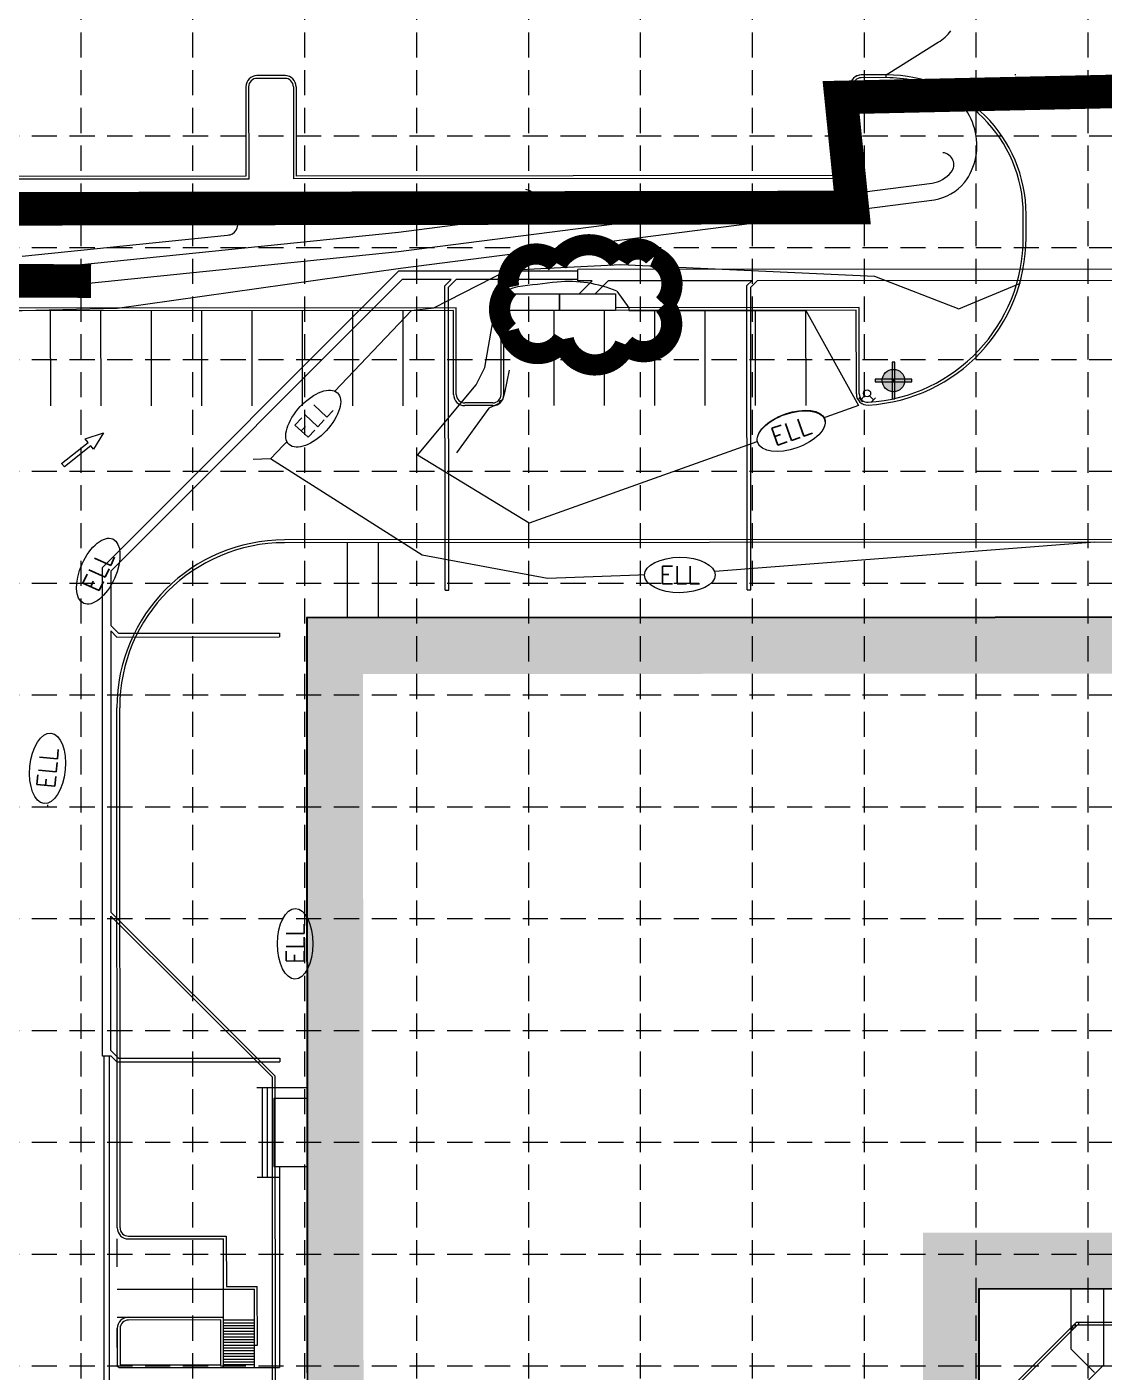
# Model space of a CAD drawing. Header units: feet. Extents: x -4510 to -3228, y -2167 to -1365.
# Drawn here: x -4118.9 to -3926.3, y -1746.7 to -1506.1 of the extents above; entities that cross this region are included whole.
import ezdxf
from ezdxf.enums import TextEntityAlignment as Align

# ---------------------------------------------------------------- set-up
doc = ezdxf.new("R2010")
doc.units = ezdxf.units.FT
doc.header["$LTSCALE"] = 40
doc.header["$MEASUREMENT"] = 0
doc.linetypes.add('DITCH', pattern=[0.85, 0.5, -0.05, 0.05, -0.05, 0.05, -0.05, 0.05, -0.05])
doc.linetypes.add('HIDDEN', pattern=[0.375, 0.25, -0.125])
for name, color, linetype in [('E-PVMT', 1, 'CONTINUOUS'), ('GRID', 254, 'HIDDEN'), ('LEGEND', 7, 'CONTINUOUS'), ('LIMITS OF DISTURBANCE', 1, 'HIDDEN'), ('P-BLDG', 7, 'CONTINUOUS'), ('P-BLDG-H', 15, 'CONTINUOUS'), ('P-PVMT', 3, 'CONTINUOUS'), ('P-STORM', 3, 'CONTINUOUS'), ('P-STRIPE', 1, 'CONTINUOUS'), ('P-UTIL', 3, 'CONTINUOUS'), ('PC', 43, 'CONTINUOUS'), ('SILT FENCE', 200, 'CONTINUOUS')]:
    doc.layers.add(name, color=color, linetype=linetype)
doc.styles.add('L80', font='simplex', dxfattribs={"height": 3.2})

msp = doc.modelspace()

# ---------------------------------------------------------------- hatches: boundary and pattern name
at = {"layer": 'P-UTIL'}
for points in [[(-3963.74, -1569.34), (-3963.74, -1566.05), (-3964.24, -1566.05), (-3964.24, -1569.34)], [(-3967.28, -1569.59), (-3963.99, -1569.59), (-3963.99, -1569.09), (-3967.28, -1569.09)], [(-3963.74, -1572.63), (-3963.74, -1569.34), (-3964.24, -1569.34), (-3964.24, -1572.63)], [(-3963.99, -1569.59), (-3960.71, -1569.59), (-3960.71, -1569.09), (-3963.99, -1569.09)]]:
    msp.add_hatch(color=7, dxfattribs=at).paths.add_polyline_path(points)
h = msp.add_hatch(color=7, dxfattribs=at)
edge = h.paths.add_edge_path()
edge.add_arc((-3963.99, -1569.34), 2, 0, 360)

# ---------------------------------------------------------------- linework, layer by layer
at = {"layer": 'E-PVMT', "color": 7}
for p, q in [((-4072.74, -1514.79), (-4077.74, -1514.79)), ((-4072.73, -1515.29), (-4077.73, -1515.29)), ((-3965.28, -1514.67), (-3969.74, -1514.68)), ((-3965.28, -1515.17), (-3969.74, -1515.18)), ((-3942.09, -1514.65), (-3942.27, -1514.65)), ((-4079.73, -1516.8), (-4079.72, -1532.8)), ((-4079.23, -1516.8), (-4079.22, -1533.3)), ((-4071.23, -1516.79), (-4071.22, -1533.29)), ((-4070.73, -1516.79), (-4070.72, -1532.79)), ((-3971.73, -1516.68), (-3971.72, -1532.68)), ((-3971.23, -1516.68), (-3971.22, -1533.18)), ((-4079.22, -1533.3), (-4215.21, -1533.44)), ((-4079.72, -1532.8), (-4214.71, -1532.94)), ((-3971.22, -1533.18), (-4071.22, -1533.29)), ((-3971.72, -1532.68), (-4070.72, -1532.79))]:
    msp.add_line(p, q, dxfattribs=at)
for centre, radius, start, end in [((-4077.73, -1516.79), 2, 90.0624, 180.0624), ((-4077.73, -1516.79), 1.5, 90.0624, 180.0624), ((-4072.73, -1516.79), 2, 0.0624, 90.0624), ((-4072.73, -1516.79), 1.5, 0.0624, 90.0624), ((-3969.73, -1516.68), 2, 90.0624, 180.0624), ((-3969.73, -1516.69), 2, 88.3271, 180.0624), ((-3969.73, -1516.68), 1.5, 90.0624, 180.0624)]:
    msp.add_arc(centre, radius, start, end, dxfattribs=at)
at = {"layer": 'GRID', "color": 253, "linetype": 'HIDDEN', "ltscale": 0.45}
for p, q in [((-4089.24, -1385.57), (-4089.24, -2085.65)), ((-4049.24, -1385.57), (-4049.24, -2085.65)), ((-4029.24, -1385.57), (-4029.24, -2085.65)), ((-3969.24, -1385.57), (-3969.24, -2085.65)), ((-3949.24, -1385.57), (-3949.24, -2085.65)), ((-3929.24, -1385.57), (-3929.24, -2085.65)), ((-4489.24, -1525.57), (-3249.24, -1525.57)), ((-4489.24, -1545.57), (-3249.24, -1545.57)), ((-4489.24, -1565.57), (-3249.24, -1565.57)), ((-4489.24, -1585.57), (-3249.24, -1585.57)), ((-4489.24, -1625.57), (-3249.24, -1625.57)), ((-4489.24, -1685.57), (-3249.24, -1685.57)), ((-4489.24, -1705.57), (-3249.24, -1705.57)), ((-4489.24, -1725.57), (-3249.24, -1725.57)), ((-4489.24, -1745.57), (-3249.24, -1745.57))]:
    msp.add_line(p, q, dxfattribs=at)
at = {"layer": 'LEGEND', "color": 170, "ltscale": 100, "const_width": 3.79}
msp.add_lwpolyline([(-4024.16, -1548.36, 0.520567), (-4024.16, -1548.36, 0.765195), (-4032.74, -1552.68, 0.417879), (-4032.79, -1560.45, 0.6649), (-4022.99, -1561.95, 0.744833), (-4011.93, -1562.88, 0.975642), (-4005.04, -1555.76, 0.520567), (-4006.76, -1547.19, 0.520567), (-4013.04, -1547.76, 0.540264), (-4024.16, -1548.36)], format="xyb", close=True, dxfattribs=at)
at = {"layer": 'P-BLDG', "color": 7}
for p, q in [((-4068.67, -1697.77, 0.39), (-4074.73, -1697.77, 0.39)), ((-4074.73, -1697.77, 0.39), (-4074.73, -1709.94, 0.39)), ((-4074.73, -1709.94, 0.39), (-4068.66, -1709.93, 0.39))]:
    msp.add_line(p, q, dxfattribs=at)
at = {"layer": 'P-BLDG', "color": 7, "ltscale": 0.2}
for p, q in [((-3926.37, -1745.4, 0.39), (-3926.38, -1731.75, 0.39)), ((-3935.04, -1754.09, 0.39), (-3926.37, -1745.4, 0.39))]:
    msp.add_line(p, q, dxfattribs=at)
at = {"layer": 'P-PVMT', "color": 7}
for p, q in [((-3940.78, -1543.75), (-3940.78, -1539.65)), ((-4042.12, -1556.33), (-4142.12, -1556.4)), ((-4033.67, -1556.33), (-4034.12, -1556.33)), ((-3970.12, -1556.28), (-4013.67, -1556.31)), ((-3970.11, -1571.73), (-3970.12, -1556.28)), ((-4042.62, -1556.83), (-4141.62, -1556.9)), ((-4042.62, -1556.83), (-4141.62, -1556.9)), ((-3970.62, -1556.78), (-4033.62, -1556.83)), ((-3970.61, -1571.73), (-3970.62, -1556.78)), ((-4035.61, -1573.33), (-4040.61, -1573.33)), ((-4035.61, -1573.83), (-4040.61, -1573.83)), ((-4035.61, -1573.83), (-4040.61, -1573.83)), ((-3790.85, -1597.65), (-4072.81, -1597.85)), ((-3790.85, -1598.15), (-4072.81, -1598.35)), ((-4102.72, -1720.87), (-4102.78, -1627.88)), ((-4102.22, -1720.87), (-4102.28, -1627.88)), ((-4068.74, -1695.85), (-4077.74, -1695.86)), ((-4076.82, -1695.86), (-4076.81, -1711.86)), ((-4075.9, -1695.86), (-4075.89, -1711.86)), ((-4073.73, -1709.94), (-4073.7, -1745.85)), ((-4073.72, -1711.85), (-4077.72, -1711.86)), ((-4100.72, -1722.37), (-4083.22, -1722.36)), ((-4083.22, -1722.36), (-4083.21, -1731.36)), ((-4083.71, -1731.86), (-4078.18, -1731.86)), ((-4083.21, -1731.36), (-4077.68, -1731.36)), ((-4078.17, -1745.87), (-4078.18, -1731.86)), ((-4077.67, -1741.86), (-4077.68, -1731.36)), ((-3932.2, -1742.6), (-3932.21, -1731.75)), ((-4100.71, -1736.87), (-4083.71, -1736.86)), ((-4100.71, -1736.87), (-4083.71, -1736.86)), ((-4083.7, -1745.86), (-4083.71, -1736.86)), ((-4084.21, -1737.36), (-4100.71, -1737.37)), ((-4084.2, -1745.36), (-4084.21, -1737.36)), ((-4083.7, -1741.86), (-4083.2, -1741.86)), ((-4078.17, -1741.86), (-4077.67, -1741.86)), ((-3932.2, -1742.6), (-3928.04, -1746.75)), ((-4102.2, -1745.87), (-4083.2, -1745.86)), ((-4083.18, -1745.88), (-4073.7, -1745.85))]:
    msp.add_line(p, q, dxfattribs=at)
at = {"layer": 'P-PVMT', "color": 7, "ltscale": 0.25}
for p, q in [((-4042.11, -1571.83), (-4042.12, -1556.33)), ((-4034.11, -1571.83), (-4034.12, -1556.33)), ((-4042.61, -1571.83), (-4042.62, -1556.83)), ((-4042.61, -1571.83), (-4042.62, -1556.83)), ((-4033.61, -1571.83), (-4033.62, -1556.83)), ((-4033.61, -1571.83), (-4033.62, -1556.83)), ((-4100.72, -1722.87), (-4083.72, -1722.86)), ((-4083.71, -1731.86), (-4083.72, -1722.86)), ((-4102.71, -1738.87), (-4102.7, -1745.37)), ((-4102.21, -1738.87), (-4102.2, -1745.37)), ((-4102.2, -1745.37), (-4084.2, -1745.36))]:
    msp.add_line(p, q, dxfattribs=at)
at = {"layer": 'P-PVMT', "color": 7}
msp.add_lwpolyline([(-3968.49, -1573.73, 0.397168), (-3940.28, -1543.75), (-3940.28, -1539.64, 0.413901), (-3965.28, -1514.67)], format="xyb", dxfattribs=at)
msp.add_lwpolyline([(-4033.67, -1553.83), (-4023.67, -1553.82), (-4023.66, -1556.82), (-4033.66, -1556.83)], close=True, dxfattribs=at)
at = {"layer": 'P-PVMT', "color": 5}
msp.add_lwpolyline([(-4023.67, -1553.82), (-4013.67, -1553.81), (-4013.66, -1556.81), (-4023.66, -1556.82)], close=True, dxfattribs=at)
at = {"layer": 'P-PVMT', "color": 7}
for points in [[(-4061.55, -1611.85), (-4061.55, -1598.35)], [(-4056.05, -1611.85), (-4056.05, -1598.34)], [(-4083.71, -1737.36), (-4083.71, -1731.86)], [(-4083.68, -1737.35), (-4078.18, -1737.35)], [(-4083.68, -1737.85), (-4078.18, -1737.85)], [(-4083.67, -1738.35), (-4078.17, -1738.35)], [(-4083.67, -1738.85), (-4078.17, -1738.85)], [(-4083.67, -1739.35), (-4078.17, -1739.35)], [(-4083.67, -1739.85), (-4078.17, -1739.85)], [(-4083.67, -1740.35), (-4078.17, -1740.35)], [(-4083.67, -1740.85), (-4078.17, -1740.85)], [(-4083.67, -1741.35), (-4078.17, -1741.35)], [(-4083.67, -1741.85), (-4078.17, -1741.85)], [(-4083.67, -1742.35), (-4078.17, -1742.35)], [(-4083.67, -1742.85), (-4078.17, -1742.85)], [(-4083.67, -1743.35), (-4078.17, -1743.35)], [(-4083.67, -1743.85), (-4078.17, -1743.85)], [(-4083.67, -1744.35), (-4078.17, -1744.35)], [(-4083.67, -1744.85), (-4078.17, -1744.85)], [(-4083.67, -1745.35), (-4078.17, -1745.35)]]:
    msp.add_lwpolyline(points, dxfattribs=at)
for centre, radius, start, end in [((-3965.28, -1539.67), 24.5, 0.0624, 90.0624), ((-3965.28, -1539.67), 24.5, 0.0624, 90.0624), ((-3970.28, -1543.78), 29.5, 273.4168, 0.0624), ((-3968.61, -1571.73), 2, 180.0409, 273.4168), ((-3968.61, -1571.73), 1.5, 180.0409, 273.4168), ((-4100.71, -1738.87), 2, 90.0409, 180.0409), ((-4100.71, -1738.87), 2, 90.0409, 180.0409), ((-4100.71, -1738.87), 1.5, 90.0409, 180.0409)]:
    msp.add_arc(centre, radius, start, end, dxfattribs=at)
at = {"layer": 'P-PVMT', "color": 7, "ltscale": 0.25}
for centre, radius, start, end in [((-4040.61, -1571.83), 2, 180.0409, 270.0409), ((-4040.61, -1571.83), 2, 180.0409, 270.0409), ((-4040.61, -1571.83), 1.5, 180.0409, 270.0409), ((-4035.61, -1571.83), 2, 270.0409, 0.0409), ((-4035.61, -1571.83), 2, 270.0409, 0.0409), ((-4035.61, -1571.83), 1.5, 270.0409, 0.0409), ((-4100.72, -1720.87), 2, 180.0409, 270.0409), ((-4100.72, -1720.87), 1.5, 180.0409, 270.0409), ((-4102.2, -1745.37), 0.5, 180.0409, 270.0409)]:
    msp.add_arc(centre, radius, start, end, dxfattribs=at)
at = {"layer": 'P-STORM', "color": 5}
for p, q in [((-3651.39, -1549.24), (-4020.4, -1549.51)), ((-4020.4, -1549.76), (-4052.43, -1549.78)), ((-4043.06, -1551.27), (-4051.81, -1551.28)), ((-4043.06, -1551.27), (-4044.17, -1552.39)), ((-4042.12, -1551.27), (-4043.5, -1552.66)), ((-4020.4, -1551.26), (-4042.12, -1551.27)), ((-4020.4, -1551.51), (-4020.4, -1549.51)), ((-4017.82, -1551.51), (-4020.4, -1551.51)), ((-4017.82, -1551.51), (-4020.13, -1553.82)), ((-4014.99, -1551.5), (-4017.3, -1553.81)), ((-3989.31, -1551.49), (-4014.99, -1551.5)), ((-3989.31, -1551.49), (-3990.17, -1552.35)), ((-3988.37, -1551.48), (-3989.5, -1552.62)), ((-3915.31, -1551.43), (-3988.37, -1551.48)), ((-4044.13, -1606.83), (-4044.17, -1552.39)), ((-4043.47, -1606.83), (-4043.5, -1552.66)), ((-3990.13, -1606.79), (-3990.17, -1552.35)), ((-4044.13, -1606.83), (-4043.47, -1606.83)), ((-3990.13, -1606.79), (-3989.47, -1606.79)), ((-4103.87, -1613.16), (-4102.48, -1614.54)), ((-4102.76, -1615.21), (-4103.87, -1614.1)), ((-4103.87, -1614.1), (-4103.87, -1664.41)), ((-4102.76, -1615.21), (-4073.71, -1615.19)), ((-4102.48, -1614.54), (-4073.72, -1614.52)), ((-4073.72, -1614.52), (-4073.71, -1615.19)), ((-4103.88, -1689.16), (-4103.87, -1665.11)), ((-4103.88, -1690.16), (-4105.38, -1690.16)), ((-4105.13, -1690.16), (-4105.14, -1860.65)), ((-4104.13, -1690.16), (-4104.13, -1762.91)), ((-4102.49, -1690.54), (-4103.88, -1689.16)), ((-4102.76, -1691.21), (-4103.88, -1690.1)), ((-4103.88, -1690.1), (-4103.88, -1690.16)), ((-4102.76, -1691.21), (-4073.66, -1691.19)), ((-4102.49, -1690.54), (-4073.66, -1690.52)), ((-4073.67, -1690.52), (-4073.66, -1691.18)), ((-4074.44, -1764.52), (-4074.49, -1693.75)), ((-4074.94, -1764.52), (-4074.99, -1693.96)), ((-3942.7, -1749.2), (-3931.27, -1737.75)), ((-3942.2, -1749.4), (-3931.06, -1738.25)), ((-3931.94, -1739.13), (-3932.3, -1738.78)), ((-3931.24, -1738.43), (-3931.59, -1738.07)), ((-3931.27, -1737.75), (-3825.18, -1737.68)), ((-3931.06, -1738.25), (-3825.18, -1738.18)), ((-3930.84, -1738.25), (-3930.84, -1737.75))]:
    msp.add_line(p, q, dxfattribs=at)
for points in [[(-4033.67, -1553.83), (-4023.67, -1553.82), (-4023.66, -1556.82), (-4033.66, -1556.83)], [(-4023.67, -1553.82), (-4013.67, -1553.81), (-4013.66, -1556.81), (-4023.66, -1556.82)]]:
    msp.add_lwpolyline(points, close=True, dxfattribs=at)
msp.add_circle((-3931.77, -1738.6), 0.25, dxfattribs=at)
at = {"layer": 'P-STRIPE', "color": 7, "ltscale": 0.25}
for p, q in [((-4114.61, -1573.88), (-4114.62, -1556.88)), ((-4114.61, -1573.88), (-4114.62, -1556.88)), ((-4105.61, -1573.88), (-4105.62, -1556.88)), ((-4105.61, -1573.88), (-4105.62, -1556.88)), ((-4096.61, -1573.87), (-4096.62, -1556.87)), ((-4096.61, -1573.87), (-4096.62, -1556.87)), ((-4087.61, -1573.86), (-4087.62, -1556.86)), ((-4087.61, -1573.86), (-4087.62, -1556.86)), ((-4078.61, -1573.86), (-4078.62, -1556.86)), ((-4078.61, -1573.86), (-4078.62, -1556.86)), ((-4060.61, -1573.85), (-4060.62, -1556.85)), ((-4060.61, -1573.85), (-4060.62, -1556.85)), ((-4051.61, -1573.84), (-4051.62, -1556.84)), ((-4051.61, -1573.84), (-4051.62, -1556.84)), ((-4024.61, -1573.82), (-4024.62, -1556.82)), ((-4024.61, -1573.82), (-4024.62, -1556.82)), ((-4015.61, -1573.81), (-4015.62, -1556.81)), ((-4015.61, -1573.81), (-4015.62, -1556.81)), ((-4006.61, -1573.81), (-4006.62, -1556.81)), ((-4006.61, -1573.81), (-4006.62, -1556.81)), ((-3997.61, -1573.8), (-3997.62, -1556.8)), ((-3997.61, -1573.8), (-3997.62, -1556.8)), ((-4102.71, -1727.87), (-4102.72, -1722.87)), ((-4102.71, -1731.87), (-4083.71, -1731.86)), ((-4102.71, -1736.87), (-4083.71, -1736.86))]:
    msp.add_line(p, q, dxfattribs=at)
at = {"layer": 'P-UTIL', "color": 7}
for points in [[(-3963.74, -1569.34), (-3963.74, -1566.05), (-3964.24, -1566.05), (-3964.24, -1569.34)], [(-3967.28, -1569.59), (-3963.99, -1569.59), (-3963.99, -1569.09), (-3967.28, -1569.09)], [(-3963.74, -1572.63), (-3963.74, -1569.34), (-3964.24, -1569.34), (-3964.24, -1572.63)], [(-3963.99, -1569.59), (-3960.71, -1569.59), (-3960.71, -1569.09), (-3963.99, -1569.09)]]:
    msp.add_lwpolyline(points, close=True, dxfattribs=at)
for points in [[(-3969.49, -1573.13), (-3970.19, -1572.42)], [(-3969.13, -1572.07), (-3969.84, -1572.78)], [(-3968.24, -1572.07), (-3967.53, -1572.78)], [(-3967.88, -1573.13), (-3967.18, -1572.42)]]:
    msp.add_lwpolyline(points, dxfattribs=at)
for centre, radius in [((-3963.99, -1569.34, 0.39), 2), ((-3968.69, -1571.63, 0.39), 0.627)]:
    msp.add_circle(centre, radius, dxfattribs=at)
at = {"layer": 'PC', "color": 37}
for p, q in [((-3965.31, -1514.67, 530), (-3955.97, -1508.84, 530)), ((-3965.26, -1515.17, 530), (-3965.31, -1514.67, 530)), ((-4052.44, -1546.25, 531), (-3957.08, -1534.03, 531)), ((-4052.09, -1549.23, 530), (-3956.66, -1537, 530)), ((-4052.09, -1549.23, 529), (-3956.66, -1537, 529)), ((-4052.44, -1542.79, 532), (-4029.84, -1539.89, 532)), ((-4119.72, -1547.09, 533), (-4082.99, -1543.34, 533)), ((-4119.05, -1549.59, 532), (-4052.44, -1542.79, 532)), ((-4125.17, -1553.68, 531), (-4052.44, -1546.25, 531)), ((-4102.75, -1556.38, 530), (-4052.09, -1549.23, 530)), ((-4032.96, -1549.62, 529), (-4012.73, -1548.6, 529)), ((-4012.73, -1548.6, 529), (-3967.39, -1550.65, 529)), ((-4046.14, -1556.34, 529), (-4032.96, -1549.62, 529)), ((-3967.39, -1550.65, 529), (-3952.28, -1556.53, 529)), ((-4037.01, -1567.02, 528), (-4034.7, -1553.74, 528)), ((-4013.41, -1553.35, 528), (-4011.29, -1556.31, 528)), ((-3952.28, -1556.53, 529), (-3941.27, -1551.93, 529)), ((-4122.17, -1556.89, 530), (-4102.75, -1556.38, 530)), ((-4050.12, -1556.84, 529), (-4046.14, -1556.34, 529)), ((-4011.29, -1556.31, 528), (-4011.29, -1556.81, 528)), ((-4075.3, -1583.36, 529), (-4050.12, -1556.84, 529)), ((-4011.29, -1556.81, 528), (-3979.62, -1556.79, 528)), ((-3979.62, -1556.79, 528), (-3970.25, -1573.78, 528)), ((-4038.57, -1570.12, 528), (-4037.01, -1567.02, 528)), ((-4049.05, -1582.7, 528), (-4038.57, -1570.12, 528)), ((-3970.25, -1573.78, 528), (-4029.08, -1594.82, 528)), ((-4112.65, -1584.18), (-4107.93, -1580.4)), ((-4108.42, -1579.78), (-4105.17, -1578.69)), ((-4107.93, -1580.4), (-4108.42, -1579.78)), ((-4105.17, -1578.69), (-4106.94, -1581.64)), ((-4107.43, -1581.02), (-4112.15, -1584.8)), ((-4106.94, -1581.64), (-4107.43, -1581.02)), ((-4029.08, -1594.82, 528), (-4049.05, -1582.7, 528)), ((-4112.15, -1584.8), (-4112.65, -1584.18)), ((-4048.23, -1600.6, 529), (-4075.3, -1583.36, 529)), ((-3928, -1598.25, 529), (-3999.8, -1603.79, 529)), ((-3928, -1598.25), (-3888.23, -1597.72)), ((-4025.82, -1604.76, 529), (-4048.23, -1600.6, 529)), ((-3999.8, -1603.79, 529), (-4025.82, -1604.76, 529))]:
    msp.add_line(p, q, dxfattribs=at)
at = {"layer": 'PC', "color": 37, "linetype": 'DITCH'}
for p, q in [((-4032.64, -1567.47, 529), (-4033.52, -1571.56, 529)), ((-4034.34, -1573.37, 529), (-4036.31, -1574.29, 529)), ((-4033.86, -1572.8, 529), (-4034.52, -1573.08, 529)), ((-4034.52, -1573.08, 529), (-4034.34, -1573.37, 529)), ((-4033.52, -1571.56, 529), (-4033.86, -1572.8, 529)), ((-4036.31, -1574.29, 529), (-4042.06, -1582.3, 529)), ((-4075.3, -1583.36, 529), (-4078.45, -1583.49, 529)), ((-4102.69, -1745.73), (-4102.71, -1738.87))]:
    msp.add_line(p, q, dxfattribs=at)
at = {"layer": 'PC', "color": 37}
msp.add_lwpolyline([(-4105.17, -1578.69), (-4106.94, -1581.64), (-4107.43, -1581.02), (-4112.15, -1584.8), (-4112.65, -1584.18), (-4107.93, -1580.4), (-4108.42, -1579.78)], close=True, dxfattribs=at)
for centre, radius, start, end in [((-3960.68, -1501.3, 530), 8.89, 302, 321.6124), ((-3965.3, -1539.77, 530), 24.6, 67.5345, 89.9104), ((-3960.19, -1527.29, 530), 11.12, 323.2059, 67.2746), ((-3955.38, -1530.76, 531), 2.18, 322.222, 83.9025), ((-3957.97, -1528.46, 531), 5.64, 279.021, 319.8699), ((-3957.97, -1528.46, 530), 8.64, 278.6908, 320.5551), ((-4030.13, -1537.52, 532), 2.39, 276.8121, 78.9255), ((-4083.12, -1541.42, 533), 1.96, 301.685, 49.327), ((-4083.21, -1540.81, 533), 2.54, 274.8452, 296.2067), ((-3973.17, -1992.36, 528), 443.57, 96.5879, 97.5081), ((-4022.08, -1574.38, 528), 22.75, 67.6033, 94.993), ((-4024.06, -1580.75, 528), 29.03, 104.096, 111.517)]:
    msp.add_arc(centre, radius, start, end, dxfattribs=at)
at = {"layer": 'SILT FENCE', "const_width": 6}
msp.add_lwpolyline([(-4268.77, -1550.76), (-4107.39, -1551.56)], dxfattribs=at)

# ---------------------------------------------------------------- wipeouts: each hides what was drawn before it
at = {"color": 37}
for points, z in [([(-4109, -1602.14), (-4109.11, -1602.4), (-4109.29, -1602.84), (-4109.4, -1603.13), (-4109.54, -1603.58), (-4109.65, -1603.94), (-4109.74, -1604.29), (-4109.84, -1604.77), (-4109.93, -1605.34), (-4109.99, -1605.92), (-4110, -1606.3), (-4109.98, -1606.75), (-4109.95, -1607.12), (-4109.89, -1607.43), (-4109.86, -1607.6), (-4109.8, -1607.82), (-4109.74, -1607.99), (-4109.67, -1608.17), (-4109.46, -1608.54), (-4109.26, -1608.81), (-4108.92, -1609.09), (-4108.78, -1609.17), (-4108.53, -1609.27), (-4108.05, -1609.35), (-4107.7, -1609.32), (-4107.26, -1609.22), (-4106.88, -1609.07), (-4106.6, -1608.92), (-4106.34, -1608.76), (-4106.06, -1608.56), (-4105.72, -1608.27), (-4105.38, -1607.96), (-4105.09, -1607.65), (-4104.77, -1607.28), (-4104.47, -1606.89), (-4104.16, -1606.44), (-4103.94, -1606.1), (-4103.66, -1605.61), (-4103.41, -1605.15), (-4103.24, -1604.77), (-4103.07, -1604.39), (-4102.85, -1603.82), (-4102.62, -1603.12), (-4102.53, -1602.77), (-4102.48, -1602.56), (-4102.37, -1602.05), (-4102.28, -1601.48), (-4102.24, -1600.98), (-4102.23, -1600.54), (-4102.25, -1600.04), (-4102.31, -1599.53), (-4102.43, -1599.07), (-4102.58, -1598.67), (-4102.96, -1598.08), (-4103.3, -1597.79), (-4103.44, -1597.71), (-4103.89, -1597.56), (-4104.18, -1597.53), (-4104.52, -1597.56), (-4105.06, -1597.7), (-4105.34, -1597.82), (-4105.67, -1597.99), (-4105.93, -1598.16), (-4106.11, -1598.29), (-4106.55, -1598.65), (-4106.82, -1598.9), (-4107.26, -1599.37), (-4107.47, -1599.62), (-4107.67, -1599.88), (-4107.85, -1600.13), (-4108.06, -1600.43), (-4108.2, -1600.65), (-4108.39, -1600.97), (-4108.55, -1601.24), (-4108.65, -1601.42), (-4108.81, -1601.74), (-4108.92, -1601.98)], 388), ([(-4118.34, -1638.4), (-4118.36, -1638.68), (-4118.38, -1639.15), (-4118.39, -1639.47), (-4118.39, -1639.94), (-4118.37, -1640.31), (-4118.34, -1640.67), (-4118.28, -1641.16), (-4118.18, -1641.73), (-4118.04, -1642.3), (-4117.93, -1642.66), (-4117.78, -1643.07), (-4117.62, -1643.42), (-4117.47, -1643.69), (-4117.38, -1643.85), (-4117.25, -1644.03), (-4117.14, -1644.17), (-4117.02, -1644.31), (-4116.7, -1644.6), (-4116.42, -1644.79), (-4116.01, -1644.95), (-4115.85, -1644.98), (-4115.59, -1644.99), (-4115.1, -1644.91), (-4114.78, -1644.77), (-4114.4, -1644.53), (-4114.09, -1644.27), (-4113.87, -1644.03), (-4113.68, -1643.8), (-4113.48, -1643.52), (-4113.24, -1643.14), (-4113.03, -1642.73), (-4112.85, -1642.35), (-4112.67, -1641.9), (-4112.51, -1641.42), (-4112.36, -1640.9), (-4112.27, -1640.5), (-4112.16, -1639.95), (-4112.08, -1639.43), (-4112.03, -1639.02), (-4112, -1638.61), (-4111.98, -1637.99), (-4111.99, -1637.26), (-4112.01, -1636.9), (-4112.03, -1636.68), (-4112.09, -1636.16), (-4112.2, -1635.6), (-4112.32, -1635.11), (-4112.44, -1634.69), (-4112.63, -1634.22), (-4112.85, -1633.76), (-4113.11, -1633.36), (-4113.39, -1633.03), (-4113.93, -1632.6), (-4114.35, -1632.44), (-4114.51, -1632.41), (-4114.98, -1632.41), (-4115.26, -1632.48), (-4115.59, -1632.61), (-4116.05, -1632.92), (-4116.27, -1633.12), (-4116.53, -1633.4), (-4116.72, -1633.64), (-4116.85, -1633.82), (-4117.15, -1634.3), (-4117.33, -1634.63), (-4117.59, -1635.21), (-4117.7, -1635.52), (-4117.81, -1635.83), (-4117.9, -1636.13), (-4118, -1636.48), (-4118.07, -1636.74), (-4118.14, -1637.09), (-4118.2, -1637.4), (-4118.24, -1637.6), (-4118.29, -1637.96), (-4118.32, -1638.22)], 923), ([(-4074.09, -1670.06), (-4074.09, -1670.35), (-4074.07, -1670.82), (-4074.05, -1671.14), (-4074, -1671.6), (-4073.95, -1671.98), (-4073.89, -1672.33), (-4073.79, -1672.81), (-4073.64, -1673.37), (-4073.45, -1673.92), (-4073.31, -1674.28), (-4073.11, -1674.68), (-4072.93, -1675), (-4072.75, -1675.27), (-4072.65, -1675.41), (-4072.51, -1675.58), (-4072.38, -1675.71), (-4072.25, -1675.84), (-4071.91, -1676.1), (-4071.61, -1676.26), (-4071.19, -1676.38), (-4071.03, -1676.4), (-4070.76, -1676.39), (-4070.29, -1676.26), (-4069.98, -1676.1), (-4069.62, -1675.83), (-4069.34, -1675.53), (-4069.14, -1675.28), (-4068.97, -1675.03), (-4068.8, -1674.73), (-4068.59, -1674.33), (-4068.42, -1673.91), (-4068.27, -1673.51), (-4068.14, -1673.05), (-4068.02, -1672.56), (-4067.92, -1672.02), (-4067.86, -1671.62), (-4067.8, -1671.06), (-4067.76, -1670.54), (-4067.75, -1670.13), (-4067.76, -1669.71), (-4067.79, -1669.1), (-4067.87, -1668.37), (-4067.92, -1668.01), (-4067.96, -1667.8), (-4068.07, -1667.28), (-4068.22, -1666.73), (-4068.39, -1666.25), (-4068.55, -1665.85), (-4068.78, -1665.4), (-4069.04, -1664.96), (-4069.33, -1664.59), (-4069.64, -1664.28), (-4070.22, -1663.9), (-4070.65, -1663.78), (-4070.81, -1663.76), (-4071.28, -1663.8), (-4071.56, -1663.9), (-4071.87, -1664.06), (-4072.3, -1664.41), (-4072.5, -1664.63), (-4072.74, -1664.93), (-4072.91, -1665.18), (-4073.02, -1665.37), (-4073.27, -1665.88), (-4073.42, -1666.23), (-4073.63, -1666.83), (-4073.72, -1667.14), (-4073.79, -1667.46), (-4073.86, -1667.77), (-4073.93, -1668.13), (-4073.97, -1668.39), (-4074.01, -1668.75), (-4074.04, -1669.06), (-4074.06, -1669.26), (-4074.08, -1669.63), (-4074.09, -1669.89)], -142)]:
    msp.add_wipeout(points, dxfattribs=at).translate(0, 0, z).dxf.layer = 'PC'

# ---------------------------------------------------------------- next in the draw order: hatches: boundary and pattern name
at = {"layer": 'P-BLDG-H'}
h = msp.add_hatch(color=7, dxfattribs=at)
h.paths.add_polyline_path([(-3948.6, -1885.76), (-3948.62, -1859.76), (-3948.64, -1835.76), (-3948.71, -1731.76), (-3844.71, -1731.69), (-3820.71, -1731.67), (-3794.71, -1731.66), (-3794.74, -1683.66), (-3794.76, -1659.66), (-3794.8, -1611.66), (-3921.8, -1611.75), (-3945.8, -1611.76), (-4068.8, -1611.85), (-4068.71, -1734.85), (-4068.69, -1758.85), (-4068.6, -1885.85), (-4020.6, -1885.82), (-3996.6, -1885.8)])
h.paths.add_polyline_path([(-3958.61, -1875.77), (-3958.62, -1859.77), (-3958.64, -1835.77), (-3958.72, -1721.77), (-3844.72, -1721.69), (-3820.72, -1721.67), (-3804.72, -1721.66), (-3804.74, -1683.66), (-3804.76, -1659.66), (-3804.79, -1621.66), (-3921.79, -1621.75), (-3945.79, -1621.76), (-4058.79, -1621.84), (-4058.71, -1734.84), (-4058.69, -1758.84), (-4058.61, -1875.84), (-4020.61, -1875.82), (-3996.61, -1875.8)], flags=16)

# ---------------------------------------------------------------- next in the draw order: linework, layer by layer
at = {"layer": 'GRID', "color": 253, "linetype": 'HIDDEN', "ltscale": 0.45}
for p, q in [((-4109.24, -1385.57), (-4109.24, -2085.65)), ((-4489.24, -1645.57), (-3249.24, -1645.57)), ((-4489.24, -1665.57), (-3249.24, -1665.57))]:
    msp.add_line(p, q, dxfattribs=at)
at = {"layer": 'P-BLDG', "color": 7}
msp.add_lwpolyline([(-3948.5, -1885.86), (-3948.52, -1859.76), (-3948.54, -1835.76), (-3948.61, -1731.86), (-3844.71, -1731.79), (-3820.71, -1731.77), (-3794.61, -1731.76), (-3794.64, -1683.66), (-3794.66, -1659.66), (-3794.7, -1611.56), (-3921.8, -1611.65), (-3945.8, -1611.66), (-4068.9, -1611.75), (-4068.81, -1734.85), (-4068.79, -1758.85), (-4068.7, -1885.95), (-4020.6, -1885.92), (-3996.6, -1885.9)], close=True, dxfattribs=at)
msp.add_lwpolyline([(-3948.64, -1835.76), (-3948.71, -1731.76), (-3844.71, -1731.69), (-3844.71, -1731.69), (-3820.71, -1731.67), (-3820.71, -1731.67), (-3794.71, -1731.66), (-3794.74, -1683.66), (-3794.74, -1683.66), (-3794.76, -1659.66), (-3794.76, -1659.66), (-3794.8, -1611.66), (-3921.8, -1611.75), (-3921.8, -1611.75), (-3945.8, -1611.76), (-3945.8, -1611.76), (-4068.8, -1611.85), (-4068.71, -1734.85), (-4068.71, -1734.85), (-4068.69, -1758.85)], dxfattribs=at)
at = {"layer": 'P-PVMT', "color": 7}
for radius in [30, 30, 29.5]:
    msp.add_arc((-4072.78, -1627.85), radius, 90.0409, 180.0409, dxfattribs=at)
at = {"layer": 'P-STORM', "color": 5}
for p, q in [((-4105.38, -1690.16), (-4105.37, -1602.8)), ((-4103.87, -1603.42), (-4103.87, -1613.16)), ((-4074.49, -1693.75), (-4103.87, -1664.41)), ((-4074.99, -1693.96), (-4103.87, -1665.11))]:
    msp.add_line(p, q, dxfattribs=at)
at = {"layer": 'PC', "color": 37, "linetype": 'DITCH'}
msp.add_line((-4115.2, -1645.24, 529), (-4115.2, -1645.46, 529), dxfattribs=at)
at = {"layer": 'PC', "color": 37}
for centre, major_axis in [((-4106.11, -1603.44, 388), (2.6, 5.76)), ((-4115.18, -1638.69, 923), (0.6, 6.29)), ((-4070.92, -1670.08, -142), (0.03, 6.32))]:
    msp.add_ellipse(centre, major_axis=major_axis, ratio=0.501048, dxfattribs=at)

# ---------------------------------------------------------------- next in the draw order: texts
at = {"layer": 'PC', "color": 37, "style": 'L80'}
for rotation, p in [(65.6994, (-4106.11, -1603.44, 388)), (84.5958, (-4115.18, -1638.69, 923)), (89.715, (-4070.92, -1670.08, -142))]:
    msp.add_attdef('ELL', text='', height=3.2, rotation=rotation, dxfattribs=at).set_placement(p, align=Align.MIDDLE_CENTER)

# ---------------------------------------------------------------- next in the draw order: wipeouts: each hides what was drawn before it
at = {"color": 37}
for points in [[(-4070, -1573.99), (-4070.19, -1574.21), (-4070.5, -1574.56), (-4070.69, -1574.81), (-4070.98, -1575.18), (-4071.19, -1575.49), (-4071.39, -1575.79), (-4071.64, -1576.21), (-4071.91, -1576.73), (-4072.15, -1577.26), (-4072.28, -1577.61), (-4072.41, -1578.04), (-4072.5, -1578.4), (-4072.55, -1578.72), (-4072.56, -1578.89), (-4072.58, -1579.11), (-4072.58, -1579.3), (-4072.57, -1579.48), (-4072.49, -1579.91), (-4072.38, -1580.22), (-4072.16, -1580.6), (-4072.05, -1580.72), (-4071.85, -1580.9), (-4071.41, -1581.12), (-4071.07, -1581.21), (-4070.63, -1581.25), (-4070.22, -1581.23), (-4069.9, -1581.18), (-4069.61, -1581.11), (-4069.28, -1581.01), (-4068.86, -1580.86), (-4068.44, -1580.67), (-4068.07, -1580.47), (-4067.65, -1580.22), (-4067.23, -1579.95), (-4066.79, -1579.62), (-4066.48, -1579.37), (-4066.05, -1579), (-4065.68, -1578.64), (-4065.39, -1578.34), (-4065.11, -1578.03), (-4064.71, -1577.56), (-4064.28, -1576.97), (-4064.07, -1576.67), (-4063.96, -1576.49), (-4063.69, -1576.04), (-4063.43, -1575.53), (-4063.22, -1575.07), (-4063.07, -1574.66), (-4062.93, -1574.17), (-4062.83, -1573.67), (-4062.79, -1573.2), (-4062.8, -1572.77), (-4062.97, -1572.09), (-4063.2, -1571.71), (-4063.31, -1571.59), (-4063.68, -1571.3), (-4063.95, -1571.18), (-4064.29, -1571.09), (-4064.84, -1571.05), (-4065.14, -1571.08), (-4065.51, -1571.14), (-4065.81, -1571.21), (-4066.02, -1571.27), (-4066.56, -1571.47), (-4066.9, -1571.63), (-4067.46, -1571.93), (-4067.74, -1572.1), (-4068.01, -1572.28), (-4068.27, -1572.46), (-4068.56, -1572.68), (-4068.77, -1572.84), (-4069.05, -1573.08), (-4069.28, -1573.28), (-4069.43, -1573.42), (-4069.69, -1573.68), (-4069.87, -1573.86)], [(-4002.16, -1600.96), (-4002.45, -1600.96), (-4002.92, -1600.98), (-4003.24, -1601), (-4003.7, -1601.05), (-4004.08, -1601.11), (-4004.43, -1601.17), (-4004.91, -1601.28), (-4005.47, -1601.43), (-4006.02, -1601.62), (-4006.37, -1601.77), (-4006.77, -1601.96), (-4007.09, -1602.15), (-4007.36, -1602.33), (-4007.5, -1602.43), (-4007.67, -1602.57), (-4007.8, -1602.7), (-4007.93, -1602.84), (-4008.19, -1603.18), (-4008.34, -1603.48), (-4008.46, -1603.9), (-4008.48, -1604.06), (-4008.47, -1604.33), (-4008.34, -1604.8), (-4008.17, -1605.11), (-4007.9, -1605.46), (-4007.6, -1605.74), (-4007.35, -1605.94), (-4007.1, -1606.11), (-4006.8, -1606.28), (-4006.4, -1606.48), (-4005.97, -1606.65), (-4005.57, -1606.79), (-4005.11, -1606.93), (-4004.62, -1607.04), (-4004.08, -1607.14), (-4003.68, -1607.2), (-4003.12, -1607.26), (-4002.6, -1607.28), (-4002.19, -1607.29), (-4001.77, -1607.29), (-4001.16, -1607.25), (-4000.43, -1607.17), (-4000.07, -1607.11), (-3999.86, -1607.07), (-3999.34, -1606.96), (-3998.79, -1606.8), (-3998.32, -1606.64), (-3997.92, -1606.47), (-3997.46, -1606.24), (-3997.03, -1605.97), (-3996.66, -1605.68), (-3996.35, -1605.37), (-3995.98, -1604.78), (-3995.86, -1604.35), (-3995.84, -1604.19), (-3995.89, -1603.72), (-3995.98, -1603.45), (-3996.15, -1603.14), (-3996.5, -1602.71), (-3996.72, -1602.51), (-3997.02, -1602.28), (-3997.28, -1602.11), (-3997.47, -1602), (-3997.98, -1601.74), (-3998.32, -1601.6), (-3998.93, -1601.4), (-3999.24, -1601.31), (-3999.56, -1601.23), (-3999.87, -1601.17), (-4000.23, -1601.11), (-4000.49, -1601.07), (-4000.85, -1601.02), (-4001.16, -1601), (-4001.36, -1600.98), (-4001.73, -1600.96), (-4001.99, -1600.96)]]:
    msp.add_wipeout(points, dxfattribs=at).dxf.layer = 'PC'
msp.add_wipeout([(-3983.28, -1575.31), (-3983.56, -1575.41), (-3983.99, -1575.58), (-3984.28, -1575.71), (-3984.7, -1575.91), (-3985.04, -1576.08), (-3985.35, -1576.26), (-3985.77, -1576.51), (-3986.25, -1576.84), (-3986.71, -1577.2), (-3986.99, -1577.46), (-3987.3, -1577.77), (-3987.55, -1578.06), (-3987.74, -1578.31), (-3987.84, -1578.46), (-3987.95, -1578.65), (-3988.03, -1578.81), (-3988.11, -1578.98), (-3988.24, -1579.39), (-3988.29, -1579.72), (-3988.27, -1580.16), (-3988.23, -1580.32), (-3988.13, -1580.56), (-3987.85, -1580.97), (-3987.59, -1581.21), (-3987.22, -1581.45), (-3986.85, -1581.62), (-3986.54, -1581.72), (-3986.25, -1581.8), (-3985.91, -1581.86), (-3985.47, -1581.92), (-3985.01, -1581.94), (-3984.59, -1581.94), (-3984.1, -1581.92), (-3983.6, -1581.87), (-3983.06, -1581.79), (-3982.67, -1581.71), (-3982.12, -1581.58), (-3981.62, -1581.43), (-3981.22, -1581.3), (-3980.83, -1581.16), (-3980.26, -1580.93), (-3979.6, -1580.61), (-3979.28, -1580.44), (-3979.1, -1580.33), (-3978.65, -1580.05), (-3978.18, -1579.72), (-3977.78, -1579.41), (-3977.46, -1579.12), (-3977.11, -1578.76), (-3976.79, -1578.36), (-3976.53, -1577.96), (-3976.34, -1577.57), (-3976.18, -1576.9), (-3976.21, -1576.45), (-3976.25, -1576.29), (-3976.44, -1575.86), (-3976.62, -1575.63), (-3976.88, -1575.4), (-3977.36, -1575.11), (-3977.63, -1574.99), (-3977.99, -1574.87), (-3978.29, -1574.79), (-3978.5, -1574.75), (-3979.07, -1574.68), (-3979.44, -1574.66), (-3980.08, -1574.67), (-3980.4, -1574.69), (-3980.73, -1574.72), (-3981.04, -1574.76), (-3981.4, -1574.82), (-3981.66, -1574.87), (-3982.02, -1574.94), (-3982.32, -1575.02), (-3982.52, -1575.07), (-3982.87, -1575.17), (-3983.11, -1575.25)], dxfattribs=at).translate(0, 0, 388).dxf.layer = 'PC'

# ---------------------------------------------------------------- next in the draw order: linework, layer by layer
at = {"layer": 'GRID', "color": 253, "linetype": 'HIDDEN', "ltscale": 0.45}
for p, q in [((-4069.24, -1385.57), (-4069.24, -2085.65)), ((-4009.24, -1385.57), (-4009.24, -2085.65)), ((-4489.24, -1605.57), (-3249.24, -1605.57))]:
    msp.add_line(p, q, dxfattribs=at)
at = {"layer": 'P-STORM', "color": 5}
for p, q in [((-4105.37, -1602.8), (-4052.43, -1549.78)), ((-4051.81, -1551.28), (-4103.87, -1603.42))]:
    msp.add_line(p, q, dxfattribs=at)
at = {"layer": 'P-STRIPE', "color": 7, "ltscale": 0.25}
msp.add_line((-4069.61, -1573.85), (-4069.62, -1556.85), dxfattribs=at)
msp.add_line((-4069.61, -1573.85), (-4069.62, -1556.85), dxfattribs=at)
at = {"layer": 'PC', "color": 37}
for centre, major_axis in [((-4067.68, -1576.15), (4.32, 4.62)), ((-3982.24, -1578.3, 388), (5.97, 2.08)), ((-4002.16, -1604.12), (6.32, 0.01))]:
    msp.add_ellipse(centre, major_axis=major_axis, ratio=0.501048, dxfattribs=at)

# ---------------------------------------------------------------- next in the draw order: texts
at = {"layer": 'PC', "color": 37, "style": 'L80'}
for rotation, p in [(46.95, (-4067.68, -1576.15)), (19.2532, (-3982.24, -1578.3, 388)), (0.083, (-4002.16, -1604.12))]:
    msp.add_attdef('ELL', text='', height=3.2, rotation=rotation, dxfattribs=at).set_placement(p, align=Align.MIDDLE_CENTER)

# ---------------------------------------------------------------- next in the draw order: wipeouts: each hides what was drawn before it
at = {"color": 37}
msp.add_wipeout([(-3983.31, -1575.39), (-3983.59, -1575.49), (-3984.02, -1575.66), (-3984.31, -1575.78), (-3984.74, -1575.98), (-3985.07, -1576.16), (-3985.38, -1576.33), (-3985.8, -1576.59), (-3986.28, -1576.92), (-3986.74, -1577.28), (-3987.02, -1577.53), (-3987.33, -1577.85), (-3987.58, -1578.13), (-3987.77, -1578.39), (-3987.87, -1578.53), (-3987.98, -1578.72), (-3988.07, -1578.89), (-3988.14, -1579.06), (-3988.27, -1579.46), (-3988.32, -1579.8), (-3988.3, -1580.23), (-3988.26, -1580.39), (-3988.16, -1580.64), (-3987.88, -1581.04), (-3987.63, -1581.28), (-3987.25, -1581.52), (-3986.88, -1581.69), (-3986.57, -1581.8), (-3986.28, -1581.87), (-3985.94, -1581.94), (-3985.5, -1581.99), (-3985.04, -1582.02), (-3984.62, -1582.02), (-3984.13, -1581.99), (-3983.63, -1581.94), (-3983.1, -1581.86), (-3982.7, -1581.78), (-3982.15, -1581.65), (-3981.65, -1581.51), (-3981.25, -1581.38), (-3980.86, -1581.24), (-3980.3, -1581), (-3979.63, -1580.68), (-3979.31, -1580.51), (-3979.13, -1580.41), (-3978.68, -1580.13), (-3978.21, -1579.8), (-3977.82, -1579.49), (-3977.49, -1579.2), (-3977.14, -1578.83), (-3976.82, -1578.44), (-3976.56, -1578.04), (-3976.38, -1577.65), (-3976.22, -1576.97), (-3976.24, -1576.52), (-3976.28, -1576.37), (-3976.48, -1575.94), (-3976.66, -1575.71), (-3976.91, -1575.47), (-3977.39, -1575.18), (-3977.66, -1575.06), (-3978.02, -1574.94), (-3978.32, -1574.87), (-3978.53, -1574.83), (-3979.1, -1574.76), (-3979.47, -1574.74), (-3980.11, -1574.74), (-3980.44, -1574.76), (-3980.76, -1574.79), (-3981.07, -1574.83), (-3981.43, -1574.89), (-3981.69, -1574.94), (-3982.05, -1575.02), (-3982.35, -1575.09), (-3982.55, -1575.15), (-3982.9, -1575.25), (-3983.15, -1575.33)], dxfattribs=at).translate(0, 0, 388).dxf.layer = 'PC'

# ---------------------------------------------------------------- next in the draw order: linework, layer by layer
at = {"layer": 'GRID', "color": 253, "linetype": 'HIDDEN', "ltscale": 0.45}
msp.add_line((-3989.24, -1385.57), (-3989.24, -2085.65), dxfattribs=at)
at = {"layer": 'LIMITS OF DISTURBANCE', "const_width": 6}
msp.add_lwpolyline([(-4284.2, -1538.88), (-4281.71, -1808.65), (-4281.12, -1962.59), (-4023.58, -1962.07), (-3937.14, -1975.5), (-3917.54, -1989.77), (-3862.87, -1990.73), (-3749.03, -2031.3), (-3693.93, -1886.3), (-3684.5, -1866.57), (-3648.28, -1788.04), (-3621.5, -1735.39), (-3570.75, -1655.56), (-3507.16, -1573.61), (-3576.84, -1511.38), (-3612.91, -1509.74), (-3614.8, -1531.24), (-3897.35, -1535.65), (-3897.44, -1517.03), (-3973.34, -1518.71), (-3971.35, -1538.39)], close=True, dxfattribs=at)
at = {"layer": 'P-STORM', "color": 5}
msp.add_line((-3989.47, -1606.79), (-3989.5, -1552.62), dxfattribs=at)
at = {"layer": 'P-STRIPE', "color": 7, "ltscale": 0.25}
for p, q in [((-3988.61, -1573.79), (-3988.62, -1556.79)), ((-3988.61, -1573.79), (-3988.62, -1556.79)), ((-3979.61, -1573.79), (-3979.62, -1556.79)), ((-3979.61, -1573.79), (-3979.62, -1556.79))]:
    msp.add_line(p, q, dxfattribs=at)
at = {"layer": 'PC', "color": 37}
msp.add_ellipse((-3982.27, -1578.38, 388), major_axis=(5.97, 2.08), ratio=0.501048, dxfattribs=at)

# ---------------------------------------------------------------- next in the draw order: texts
at = {"layer": 'PC', "color": 37, "style": 'L80'}
msp.add_attdef('ELL', text='', height=3.2, rotation=19.2532, dxfattribs=at).set_placement((-3982.27, -1578.38, 388), align=Align.MIDDLE_CENTER)

doc.saveas('drawing.dxf')
